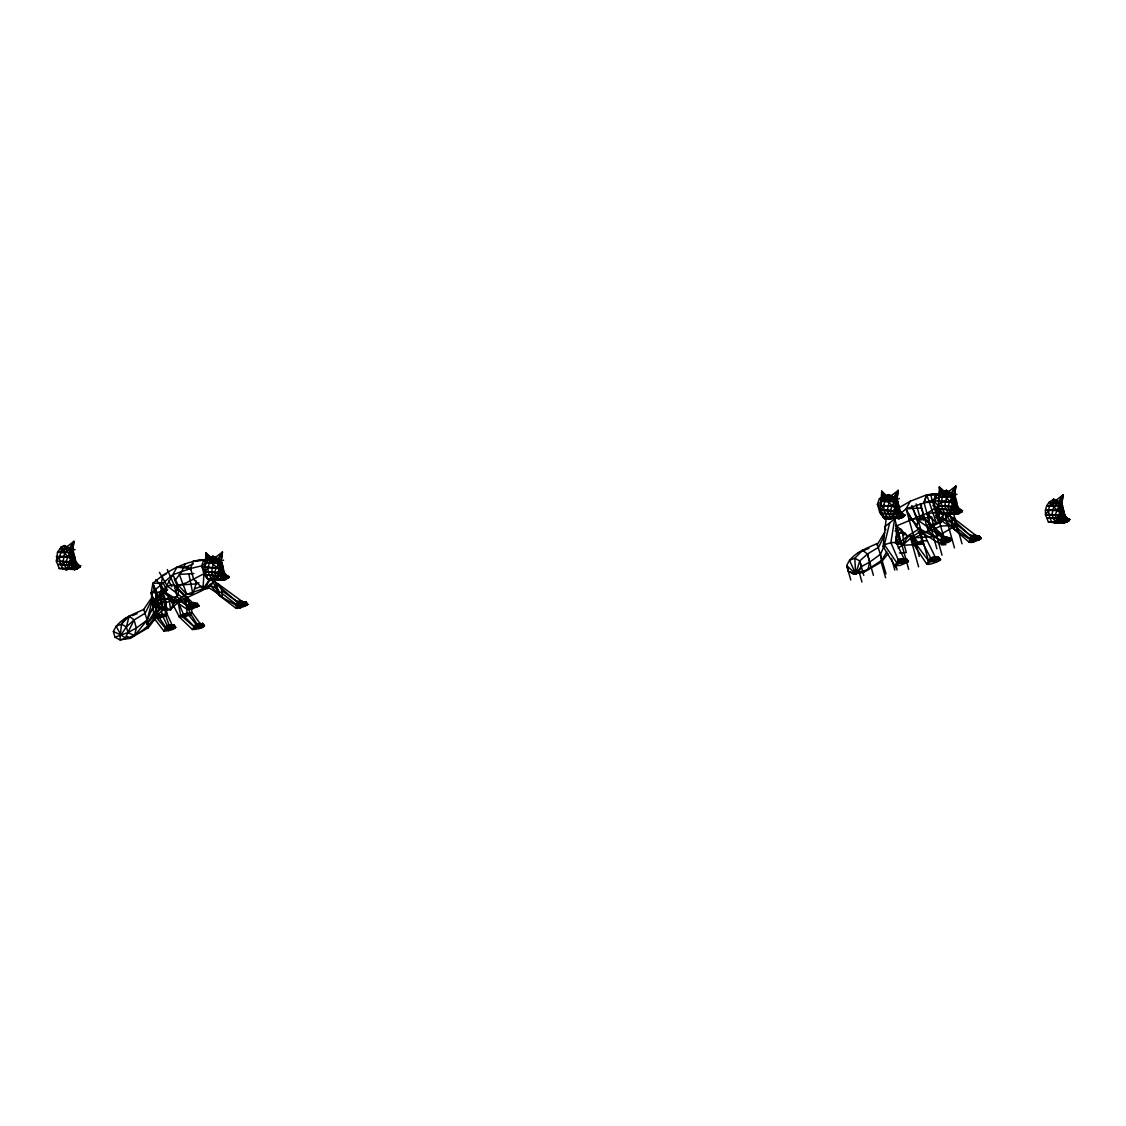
<?xml version="1.0" encoding="UTF-8"?>
<svg xmlns="http://www.w3.org/2000/svg" width="1126" height="1126" viewBox="0 0 1126 1126"><rect width="100%" height="100%" fill="white"/><g stroke="black" fill="none" stroke-linecap="round" stroke-linejoin="round"><path stroke-width="1.5" d="M64.421 546.659L66.913 546.955L69.291 549.122L72.458 557.229L68.911 562.015L69.77 568.236L74.738 569.573L80.002 567.208L80.551 565.97C72.078 561.916 66.589 554.893 59.974 548.784L61.184 546.898L64.449 545.603L71.951 549.572L74.654 556.525L74.696 559.58M193.334 563.83L187.099 566.617L176.937 567.265L172.813 574.724L161.257 584.76L163.214 591.769L173.995 602.058L186.761 594.289L203.06 588.828L203.905 573.753L201.695 565.829L203.651 560.255L212.955 556.286L215.418 557.623L217.782 559.791L220.963 567.898L217.402 572.684L218.261 578.919L223.244 580.256L228.508 577.877L229.057 576.639C220.583 572.599 215.094 565.562 208.479 559.453C187.761 560.002 168.267 569.728 152.869 583.352L151.236 592.797L154.149 618.329L163.847 631.024C166.803 631.081 179.372 629.392 173.897 624.958L167.239 625.648L163.847 631.024L171.236 627.323L169.379 625.197L167.239 625.648L161.933 614.458L161.257 584.76L162.749 575.302L166.001 574.147M888.695 495.693L891.187 495.989L893.551 498.156L896.732 506.264L893.171 511.049L894.03 517.284L899.012 518.607L904.277 516.243L904.825 515.004C896.352 510.951 890.863 503.927 884.248 497.819L879.42 498.621L877.464 504.195L879.673 512.119L883.516 517.566L890.37 518.819L894.818 518.129L894.903 516.975L883.516 517.566L882.517 513.512L877.464 504.195L881.799 501.295L885.458 495.933L888.724 494.638L896.226 498.607L898.928 505.56L898.97 508.614M897.605 508.558L910.287 501.253L926.726 494.821L937.071 494.328L946.375 490.359L951.203 493.864L954.384 501.971L950.823 506.756L951.681 512.992L956.65 514.329L961.928 511.95L962.463 510.711C954.003 506.658 948.514 499.634 941.899 493.526L926.754 494.919L923.967 502.548L936.888 548.841M1061.311 518.678L1058.313 518.833L1067.983 519.227L1059.594 512.823L1061.551 512.696L1061.171 522.788L1066.547 522.253L1069.7 519.494L1067.983 519.227L1063.873 514.638L1062.62 505.771L1058.44 502.646L1049.122 502.309L1053.612 499.128L1058.44 502.646L1061.607 510.754L1058.06 515.539L1058.919 521.774L1063.887 523.097L1069.151 520.733L1069.7 519.494C1061.241 515.441 1055.738 508.417 1049.122 502.309L1046.687 505.785L1045.449 510.191L1045.505 514.779L1048.405 522.042L1063.563 521.521L1061.227 522.788L1055.301 522.098L1059.707 522.619L1059.791 521.465M936.199 558.763L936.973 561.227L940.534 559.453L938.338 557.018L930.597 557.82L926.698 563.999C930.963 566.139 947.416 556.343 935.776 561.297L937.944 559.594L933.187 561.438L935.34 559.735L933.144 557.3L930.625 557.806L930.597 561.578L926.698 563.999L913.946 544.885L910.301 535.779M72.022 569.263L72.458 557.229L74.949 563.971L74.302 556.877L73.472 552.247L69.291 549.122L59.974 548.784L57.525 552.261L56.356 561.255L59.242 568.517L74.738 569.573L77.398 568.729L80.551 565.97L78.834 565.702L74.344 559.087L70.98 557.06M895.254 506.095L896.732 506.264L899.224 513.006L897.746 501.281L893.551 498.156L884.248 497.819L888.724 494.638L896.226 498.607L897.746 501.281L894.874 501.436M956.875 508.713L955.397 496.988L953.877 494.314L946.347 491.415M891.454 518.481L884.698 518.847L879.673 512.119L880.631 510.289L899.238 511.162L904.22 516.243L901.659 517.763L899.027 517.467L899.012 518.607L890.469 517.608M74.415 567.997L72.064 569.263L72.303 561.832L56.356 561.255L59.439 556.92L61.677 550.121L66.913 546.955L66.73 552.176M223.201 570.249L223.159 567.194L220.457 560.241L215.418 557.623L210.168 560.804L207.944 567.603L203.905 573.753L207.747 579.2L223.244 580.256L225.89 579.397L229.057 576.639L227.339 576.371L224.201 572.318L219.331 572.332L219.288 574.161L219.64 563.38L217.67 563.155L206.03 562.944L201.695 565.829L190.604 568.475L172.813 574.724L163.214 591.769L153.206 599.891L154.628 603.226L159.287 607.618L164.241 610.165L170.575 609.813C182.525 594.781 203.989 594.528 215.685 580.129L208.929 580.495L203.06 588.828L193.63 579.299L190.604 568.475L193.292 560.861L206.086 560.058M896.606 501.661L898.21 490.429L890.863 495.989L885.458 495.933L879.42 498.621L881.799 501.295L895.395 501.746C897.886 504.744 902.968 510.979 896.943 513.146L897.76 517.538L899.012 518.607L904.825 515.004L903.094 514.737L896.732 506.264L896.296 518.298M951.09 497.228L953.046 497.453L952.61 509.712L940.168 509.219L935.565 507.896L926.994 513.372M952.61 509.712L954.13 509.895L951.076 510.064L962.463 510.711L956.65 514.329L953.989 514.005L954.229 506.573L938.282 506.01L935.565 507.896L942.223 514.568C962.702 509.459 931.23 529.037 927.655 527.447M1059.932 517.003L1060.284 506.236L1058.327 505.996M167.69 589.757L163.214 591.769L167.127 614.177L165.832 615.978L159.343 618.047L154.149 618.329L155.458 616.541L156.247 588.785M70.6 552.402L73.472 552.247L71.951 549.572L64.449 545.603L64.238 551.881L57.525 552.261L71.135 552.711C73.626 555.709 78.707 561.93 72.669 564.112L73.5 568.503L74.738 569.573L76.047 568.363L77.441 568.729L78.89 566.054L80.551 565.97M66.237 567.434L66.11 569.77L62.746 568.757L59.72 561.494L59.439 556.92L56.3 556.666L64.098 556.244M72.782 567.828L66.11 569.77L68.616 569.249L68.672 567.715L62.746 568.757M69.024 556.807L69.291 549.122L64.858 552.711L63.014 561.733L65.801 567.87L68.573 569.249M66.195 568.574L70.544 569.094L70.628 567.94L65.801 567.87M212.251 577.821L212.167 578.961L207.747 579.2L206.748 575.147L201.695 565.829C206.663 568.94 220.555 568.039 222.23 566.828M212.744 562.564L212.955 556.286L220.457 560.241L221.977 565.393M214.686 578.102L214.616 580.453L207.747 579.2M214.742 578.102L214.658 580.453L212.181 580.312L208.226 572.177L207.944 567.603L212.223 567.377M216.952 579.524L214.658 580.453L217.079 579.932L217.177 578.398L220.612 578.792L211.252 579.44L214.616 580.453L219.049 579.763L219.134 578.623M217.529 567.49L217.782 559.791L212.856 559.2M175.135 586.393L186.086 582.944L203.905 573.753L206.748 575.147L215.939 575.822L219.19 575.653L219.288 574.176L220.766 574.344L220.527 579.946M220.668 575.822L217.656 575.991L226.002 576.442L226.044 574.978L223.469 572.796L220.963 567.898L219.486 567.729M226.044 576.428L226.087 574.978L223.469 572.796L204.862 571.938L205.988 552.965L212.8 559.214M888.724 494.638L888.513 500.915L881.799 501.295L880.574 505.701L880.631 510.289L888.203 509.881M888.625 497.579L885.937 499.156L891.116 497.875L884.783 501.563L891.004 501.225L891.187 495.989L885.937 499.156C882.052 505.264 883.938 513.245 887.95 518.678L892.834 518.284L893.002 514.92M901.729 515.947L901.659 517.763L897.76 517.538L901.813 513.329L904.277 516.243M901.771 515.947L901.701 517.763L897.76 517.538M952.906 501.802L954.384 501.971L956.889 506.869L960.745 510.444L956.636 505.855L956.579 501.267L953.877 494.314L946.375 490.359L946.164 496.636L939.45 497.016L933.355 500L906.036 508.797L900.997 513.259M950.654 510.641L950.485 514.005L945.601 514.385L941.167 513.273L937.325 507.826L935.565 507.896M950.991 500.113L951.203 493.864L943.588 494.877C939.703 500.986 941.589 508.952 945.601 514.385L950.541 514.005M957.536 506.137L956.227 501.619L953.046 497.453L949.584 501.985L947.951 506.658L950.823 506.756L954.313 503.927L954.384 501.971L957.621 506.39L954.595 508.853L955.411 513.245L956.65 514.329L957.973 513.104L959.352 513.47L960.802 510.796L962.463 510.711M960.802 510.796L958.113 510.585L950.823 506.756L956.889 506.869L961.871 511.95L961.618 510.754L959.408 510.5L959.465 509.051L956.889 506.869L950.823 506.756L951.653 508.558M959.465 510.5L959.507 509.036L956.889 506.869L950.823 506.756M1064.774 514.92L1061.1 503.097L1056.061 500.479L1050.825 503.646C1047.011 509.487 1048.925 516.553 1051.909 522.281L1055.259 523.308L1055.386 520.958L1057.821 521.239M1058.736 521.915L1055.301 523.294L1057.778 522.774L1057.877 518.27M1058.215 508.896L1058.44 502.646L1054.02 506.236L1052.528 510.655L1052.163 515.258L1054.949 521.394L1057.722 522.774L1059.707 522.619L1059.735 521.465L1066.589 522.253L1068.039 519.579L1069.7 519.494M1052.88 510.219L1048.588 510.444L1045.505 514.779L1064.112 515.638L1069.109 520.733L1068.841 519.536L1066.646 519.283L1066.688 517.819L1064.126 515.652L1061.607 510.754L1060.129 510.585M1066.688 519.269L1066.744 517.819L1064.126 515.652L1055.189 515.441L1056.807 510.754L1060.284 506.236L1063.451 510.402L1064.126 515.652L1061.832 517.636L1062.648 522.028L1063.887 523.097L1065.21 521.887L1066.589 522.253L1065.351 519.367L1058.06 515.539L1061.551 512.696L1064.858 515.173L1058.06 515.539L1058.89 517.327M886.317 517.411L883.094 546.546L894.79 565.716L898.689 559.538L906.346 558.749L908.471 561.184L906.106 562.901L896.071 542.394L896.662 525.842L926.951 513.231L938.563 512.682M956.818 508.713L956.889 506.869M129.166 616.921L124.367 618.892L121.453 624.226L119.919 639.85L114.993 637.203L113.388 631.531C118.399 619.117 132.657 614.697 143.72 609.419L152.249 596.864M903.094 514.737L899.238 511.162L896.577 510.866L896.493 512.71L893.439 512.879M952.751 506.404L952.666 508.234L954.186 508.417L954.229 506.573M1059.89 517.003L1059.974 515.173L1058.06 515.539M1061.452 515.356L1061.368 517.2L1058.313 517.369M899.069 517.467L899.012 518.607L900.321 517.397M217.079 579.932L214.306 578.553L211.519 572.416L213.363 563.38L217.782 559.791L221.977 562.916L224.201 572.318L221.175 574.781L221.203 576.259L223.244 580.256L224.553 579.045M892.834 518.284L890.075 516.904L887.274 510.782L889.132 501.746L893.551 498.156L893.284 505.841L880.574 505.701L877.464 504.195M955.65 500.901C953.258 502.576 939.197 502.379 933.355 500L938.282 506.01L941.167 513.273L952.512 512.696L952.469 513.836L947.726 512.611L944.925 506.489L945.305 501.872L946.783 497.453L951.203 493.864L955.397 496.988L939.45 497.016L937.071 494.328L933.355 500L943.954 537.932M210.449 585.407L219.669 595.795L235.77 608.096C239.486 609.954 253.786 601.425 243.666 605.732L245.552 604.268L243.638 602.143L239.979 601.284L238.036 607.97M888.555 497.579L881.757 491.316L880.574 505.701L885.247 505.447M948.655 496.932L942.434 497.27L948.768 493.582L948.824 491.696L943.588 494.877L946.276 493.287L939.408 487.037L938.282 506.01L945.854 505.602M77.047 565.336L77.187 563.859L74.963 562.113L66.026 561.916L68.447 568.067L70.544 569.094M901.321 514.385L901.447 512.907M958.972 510.092L959.099 508.614M1066.209 518.875L1066.336 517.397M127.322 636.528L129.8 638.414L134.557 635.669L147.154 620.159L154.628 603.226L152.967 597.329L147.154 620.159L148.224 627.815L129.8 638.414L119.919 639.85C137.879 636.528 153.009 625.352 159.287 607.618L157.105 599.792M876.915 545.097L884.684 532.331M886.007 573.838L877.084 543.492C866.021 548.77 851.763 553.19 846.766 565.604L848.357 571.29L853.297 573.936L863.163 572.487L881.602 561.888L880.532 554.231L883.924 546.532M60.888 549.192L61.184 546.898M72.346 552.627L73.936 541.395L66.603 546.955M221.076 561.691L222.441 552.078L215.094 557.637L209.689 557.567L206.03 562.944L204.805 567.349L209.478 567.096M954.257 497.368L955.847 486.15L948.514 491.71M1061.494 506.151L1063.085 494.919L1055.752 500.479M72.585 550.698L73.936 541.395L69.432 548.263M221.09 561.381L222.441 552.078L217.937 558.932M896.859 499.747L898.21 490.429L893.706 497.298M954.51 495.454L955.847 486.15L951.357 493.005M1062.874 509.684L1061.734 504.237L1063.085 494.919L1058.581 501.788M885.472 529.713L884.684 526.869L894.706 518.833L890.877 542.676L899.73 563.239L903.291 561.466L901.152 559.017L898.689 559.538L898.337 563.31L894.79 565.716L900.012 565.435L906.106 562.901L898.337 563.31L905.881 561.325L903.742 558.89L901.293 559.397L903.925 561.874L905.698 561.79L902.32 563.099L901.152 559.017L903.108 561.93L897.309 564.013M889.695 522.844L884.389 544.745L883.094 546.546M175.234 596.963L173.995 602.058L180.132 601.72L181.272 599.074M176.881 590.151L178.119 585.056L172.813 574.724M113.388 631.531L120.961 634.994L126.379 626.872L129.138 616.147L134.093 619.919L136.33 628.012L134.557 635.669L127.984 632.545L114.993 637.203M895.55 541.142L897.112 535.033L902.053 530.979M174.291 578.905L178.964 590.137L177.246 596.794L191.645 609.18L198.852 605.872L197.149 603.353L189.027 602.734L167.211 585.942L159.428 572.346M942.04 543.619L943.954 536.947L947.557 537.806L949.415 539.931L945.108 541.536L947.163 540.044L945.305 537.918L941.688 537.06L939.774 543.745L942.856 541.648L949.626 541.282L924.995 519.128L918.253 520.353L916.536 526.996L921.561 532.429L939.774 543.745C942.729 543.816 955.298 542.113 949.823 537.679L941.688 537.06L918.253 520.353L911.99 506.728M943.982 513.766L940.717 522.661L936.353 522.9L926.951 513.231L930.006 524.547L928.288 531.205L921.561 532.429L918.253 520.353M189.379 609.307L191.279 602.621L194.897 603.48L196.754 605.605L194.699 607.083L199.006 605.478L195.91 607.013L193.573 602.494L191.645 609.18L187.113 609.419L170.505 598.019L155.852 579.58M240.317 607.843L241.274 604.507L221.921 590.84L218.894 584.436L213.461 580.735M242.132 601.481L218.894 584.436L216.262 583.718L214.278 581.016M944.32 543.506L946.234 536.82L951.526 540.198L947.36 541.409L949.415 539.931L946.319 541.465L943.954 536.947L949.26 540.325L945.474 541.507M971.4 542.042L973.328 535.357L977.002 536.215L978.916 538.341L977.03 539.804C987.15 535.497 972.836 544.027 969.134 542.169L954.651 529.783L941.575 516.679M199.02 582.804L196.023 583.944L178.119 585.056L186.761 594.289L192.884 593.951L196.023 583.944L195.854 580.453M884.22 535.723L878.59 547.278L867.456 553.992L859.757 560.945L855.676 573.894L853.297 573.936M928.162 521.366L929.063 514.54M66.026 561.916L67.659 557.229L71.135 552.711L70.685 564.956L58.242 564.464L63.802 564.168M214.7 579.257L212.181 580.312L214.658 579.257L219.091 579.763L216.952 578.736L214.531 572.585L216.164 567.912L219.64 563.38L222.807 567.546L223.469 572.796L228.508 577.877L226.044 574.978L223.412 574.668L225.679 574.541L223.455 574.64M890.3 510.951L891.933 506.264L895.395 501.746L895.1 510.669L890.3 510.951L892.707 517.101L894.818 518.129M935.607 498.508L937.071 494.328M203.06 588.828L207.423 588.588L208.352 585.999M171.082 627.717L169.379 625.197L169.519 627.801L171.236 627.323L168.14 628.857L167.239 625.648L171.082 627.717L169.181 628.815L173.503 627.196L171.631 625.071L169.505 625.521L167.816 628.209M169.547 628.787L173.503 627.196L170.406 628.744L169.505 625.521L173.334 627.604L171.433 628.688L175.755 627.083L172.658 628.618M189.295 607.941L194.502 605.718L192.645 603.592L189.027 602.734L187.113 609.419L194.502 605.718L191.406 607.266L189.027 602.734L194.348 606.126L192.447 607.21L196.754 605.605L193.658 607.139L191.279 602.621L196.6 605.999L192.813 607.181M164.79 605.76L166.184 602.565L164.523 596.667L157.781 596.456M921.884 530.627L913.58 535.793L904.023 543.886L897.45 541.423L898.858 538.228M185.114 564.07L181.708 571.6L175.473 579.89M165.705 607.97L170.575 609.813L174.305 601.594M895.17 542.957L897.689 544.224L904.023 543.886L907.809 535.54M210.421 577.934L205.059 588.715L215.685 580.129M70.53 548.503L73.936 541.395M222.441 552.078L218.345 560.593L219.457 562.212M894.114 498.959L898.21 490.429M955.847 486.15L951.766 494.666L952.863 496.285L954.876 496.608L948.768 493.582L953.877 494.314M1063.085 494.919L1058.989 503.449L1060.101 505.067M152.967 597.329L145.212 613.206L134.093 619.919L125.31 637.921L120.961 634.994L116.062 626.155L121.453 624.226L129.138 616.147M229.057 576.639L227.382 576.737L225.89 579.397L222.005 579.172L226.044 574.978L227.339 576.371L225.946 579.397L224.707 576.512L217.402 572.684L211.519 572.416M904.825 515.004L903.151 515.089L901.659 517.763L900.476 514.878L893.171 511.049L896.662 508.206L898.604 508.122L894.72 508.333L896.662 508.206M910.287 501.253L906.036 508.797L919.337 556.441M886.176 516.299L884.698 518.847L883.98 516.088M886.795 551.698L881.771 560.284L863.163 572.487M207.423 588.588L209.957 584.324M900.645 560.424L899.35 562.493L901.968 562.353M200.161 624.128L202.525 623.41C208.31 627.914 195.389 629.518 192.405 629.49L179.344 616.978L170.913 600.622L166.184 602.565M903.446 560.002L903.911 559.256L908.302 561.649L903.516 563.028L905.698 561.79L903.742 558.89L903.897 561.888L901.349 563.155M935.622 557.834L922.715 531.5M194.671 629.364L196.374 626.675L194.094 626.788L180.639 615.176L177.697 600.468M943.109 491.64L939.45 497.016L938.225 501.422L946.009 501M158.907 605.309L146.732 624.029L161.609 607.618M162.876 588.194L159.892 592.403L161.891 599.525M880.631 510.289L883.713 505.968L889.427 505.658M938.282 506.01L941.364 501.675L947.079 501.366M190.758 607.941L192.321 612.825L191.026 614.613L184.537 616.696L179.344 616.978L180.639 615.176L187.127 613.093L192.321 612.825L200.329 623.86L204.425 625.915L200.921 627.661M917.408 544.688L913.946 544.885L915.241 543.084L921.73 541.001L926.923 540.733M148.224 627.815L164.086 607.35L159.287 607.618M881.602 561.888L887.935 553.696M73.697 559.129L70.445 559.298L72.388 559.172L68.911 562.015L76.202 565.843L77.398 568.729L73.5 568.503L77.539 564.295L80.002 567.208M958.113 510.585L959.31 513.47L955.411 513.245L959.465 509.051L961.66 510.754M1066.547 522.253L1062.648 522.028L1066.688 517.819L1068.884 519.536M150.588 611.08L158.724 602.663M1063.817 510.05L1045.449 510.191L1048.573 510.022M143.72 609.419L147.154 620.159L136.33 628.012L127.984 632.545L126.379 626.872L134.093 619.919M176.529 601.481L172.982 604.507L171.419 598.905L153.206 599.891L151.236 592.797L161.257 584.76M906.557 538.312L910.09 535.286M895.48 542.169L897.689 544.224L907.443 536.131L919.914 528.375M168.858 597.146L158.977 605.267L152.869 583.352L163.369 582.775M220.963 567.898L222.849 569.77L220.893 569.855L220.809 572.487L223.469 572.796L217.402 572.684L220.893 569.855L222.849 569.77L224.201 572.318L217.402 572.684L218.247 574.485M880.532 554.231L869.708 562.085L861.348 566.617L855.676 573.894L848.357 571.29M59.974 548.784L64.449 545.603M212.955 556.286L208.479 559.453L212.856 559.214L210.168 560.804L215.347 559.509L209.014 563.197L215.235 562.873L215.418 557.623L212.927 557.342M946.375 490.359L941.899 493.526L946.276 493.287M898.112 548.024L902.095 545.308L923.813 544.139M64.351 548.545L61.677 550.121L66.842 548.826L60.508 552.528L66.73 552.19M1053.514 502.069L1050.825 503.646L1055.991 502.351L1061.1 503.097L1061.734 504.237M895.578 528.615L897.901 530.74L900.969 529.051M220.569 579.932L222.92 578.665L218.261 578.919M956.326 512.738L953.989 514.005L944.672 513.512L948.022 514.526L948.106 512.175L948.078 514.526L951.512 513.132L950.034 512.794M154.149 618.329L161.933 614.458L167.127 614.177L173.7 628.561L165.55 628.336L155.458 616.541L161.933 614.458M153.826 601.551L159.343 618.047L167.127 614.177M195.065 607.069L198.852 605.872L197.149 603.353L197.289 605.957L193.573 602.494L198.852 605.872M179.344 616.978L187.127 613.093L185.607 597.512M177.739 601.002L184.537 616.696L192.321 612.825M171.814 628.66L175.6 627.478L173.897 624.958L174.023 627.562L171.757 625.394L175.6 627.478M196.825 627.323L199.921 625.774L198.007 623.649L195.825 624.1L192.405 629.49L198.317 626.253L199.921 625.774L198.049 627.252L202.187 625.662L200.301 627.126L204.439 625.535L201.343 627.069M197.683 627.266L199.893 626.169L198.007 623.649L198.317 626.253L199.893 626.169L195.825 624.1L187.127 613.093M241.048 605.872L243.3 604.38L241.386 602.255L237.685 601.411L235.77 608.096L243.3 604.38L240.204 605.929L237.685 601.411L245.89 602.016L247.804 604.141L244.708 605.675M199.935 627.154L202.145 626.042L200.273 623.537L198.077 623.973L199.091 627.196L202.187 625.662L200.273 623.537L200.583 626.126L202.145 626.042L198.077 623.973L200.583 626.126M243.3 605.76L245.524 604.648L243.638 602.143L243.948 604.732L241.414 605.858L243.258 604.775L241.386 602.255L241.696 604.859L243.258 604.775L237.685 601.411L241.696 604.859M244.3 606.267L247.776 604.535L245.89 602.016L246.2 604.62L247.776 604.535M913.946 544.885L917.845 542.943M941.955 542.268L947.163 540.044L944.067 541.592L941.688 537.06L947.008 540.452L942.856 541.648L941.688 537.06L945.46 540.522L945.305 537.918L947.008 540.452M903.939 563.014L908.471 561.184L904.924 562.958M947.726 541.395L951.681 539.804L948.585 541.339L946.234 536.82L949.964 540.283L949.823 537.679L951.526 540.198M973.568 540.001L976.65 538.453L974.736 536.328L971.048 535.483L969.134 542.169L975.046 538.932L976.65 538.453L974.778 539.931L978.916 538.341L975.82 539.875L973.328 535.357L978.902 538.721L976.664 539.833M974.412 539.945L976.622 538.847L974.736 536.328L975.046 538.932L976.622 538.847L971.048 535.483L979.254 536.089L981.168 538.214L978.072 539.748L975.595 535.23L953.877 518.424L946.417 513.85M931.793 561.508L935.34 559.735L930.597 561.578L938.38 561.156L936.663 558.735M932.764 561.452L935.312 560.185L933.144 557.3L933.496 560.284L935.312 560.185L930.597 557.82L921.73 541.001L919.717 531.205M935.354 561.311L937.902 560.044L935.734 557.159L933.215 557.666L934.383 561.367L937.944 559.594L935.734 557.159L936.1 560.143L937.902 560.044L933.215 557.666L936.1 560.143M977.664 540.339L981.14 538.608L979.254 536.089L979.564 538.692L981.14 538.608L975.595 535.23L973.666 541.916L935.748 517.017M936.494 561.902L940.492 559.904L938.338 557.018L938.69 560.002L940.492 559.904L935.819 557.539L938.69 560.002M132.361 615.612L137.147 613.656M857.745 552.965L868.92 548.376M902.728 535.343L905.909 534.048M893.861 517.425L890.427 518.805L887.021 517.791L896.338 517.158M70.234 551.416L75.104 549.474M218.74 562.099L223.61 560.143M894.508 500.465L899.378 498.508M952.146 496.172L957.03 494.215M213.011 562.718L218.993 560.396M887.274 501.661L894.748 498.762M944.925 497.368L952.399 494.469M917.451 518.805L931.779 517.073M935.776 515.567L940.154 513.92M194.446 588.94L201.864 586.167M854.634 573.444L867.921 569.742L869.708 562.085L867.456 553.992L862.502 550.22L854.817 558.299L849.44 560.227L855.676 573.894L858.674 571.994L861.348 566.617L859.757 560.945L854.817 558.299L855.676 573.894L846.766 565.604L850.777 580.003M929.78 525.082L936.353 522.9L926.726 494.821L937.888 494.215M239.979 601.284L243.948 604.732L245.552 604.268L242.456 605.802L239.979 601.284L245.538 604.648M1051.909 522.281L1057.778 521.239L1055.343 520.958M1055.259 523.308L1057.722 522.774M171.419 598.905L157.415 599.665M69.742 563.802L68.911 562.015L70.825 561.649L70.783 563.479L72.261 563.676M217.402 572.684L219.331 572.332M194.348 606.126L192.645 603.592L192.771 606.21L189.027 602.734L190.181 607.322L196.951 606.956L173.953 584.718L167.211 585.942L165.494 592.586L188.07 606.084M175.6 590.756L178.964 590.137L192.616 605.83L190.336 605.957M926.642 525.166L930.006 524.547L942.926 537.764M954.313 503.927L952.371 504.04L955.608 503.871M1059.594 512.823L1063.493 512.611L1064.858 515.173L1063.507 515.244M932.75 502.083L923.967 502.548L926.726 494.821L934.608 494.398L935.579 498.888M197.205 560.593L205.917 560.086M899.561 536.638L896.169 536.835L897.45 541.423M154.628 603.226L161.201 602.846M945.305 501.872L950.935 501.577M953.764 501.422L956.579 501.267M941.632 506.25L944.995 506.067M944.925 506.489L949.317 506.25M956.27 506.461L957.621 506.39L955.411 504.744M883.98 510.542L890.694 510.177M887.274 510.782L891.665 510.542M894.002 512.851L893.171 511.049L896.577 510.866M898.618 510.754L899.97 510.683L897.76 509.036M940.168 509.219L945.713 508.924M951.09 508.586L954.13 508.417M65.153 556.61L59.439 556.92L74.654 556.525L73.725 556.16M63.38 557.131L67.616 556.906M943.124 509.487L946.516 509.304M946.051 509.74L949.119 509.571M879.673 512.119L882.517 513.512L885.289 513.357M882.517 513.512L890.553 513.498M885.472 513.766L892.988 513.78M894.959 514.005L888.4 514.033M895.001 513.991L896.479 514.188L893.425 514.343L901.757 514.807M947.726 512.611L950.541 512.471M941.167 513.273L945.573 513.034M951.681 512.992L959.352 513.47M59.72 561.494L63.07 561.325M955.411 513.245L957.973 513.104M890.075 516.904L892.89 516.75M63.014 561.733L67.405 561.508M883.516 517.566L887.921 517.327M74.358 561.719L75.695 561.635L73.5 560.002M69.165 563.845L72.219 563.676M1052.528 510.655L1058.173 510.345L1055.738 510.05M61.198 564.731L64.59 564.548M908.907 519.114L920.294 518.622L916.184 503.885M929.232 518.016L931.624 517.89L942.04 555.217M64.126 564.999L68.728 564.745M72.163 565.153L69.15 565.308L78.89 566.054L79.96 567.208M76.202 565.843L77.497 565.773L77.187 563.859M1062.845 512.654L1061.607 510.754M1045.505 514.779L1051.571 514.455M59.242 568.517L63.661 568.278M1048.869 515.018L1055.583 514.666M69.77 568.236L77.441 568.729M1052.163 515.258L1056.554 515.032M73.5 568.503L76.047 568.363M211.069 562.662L206.03 562.944L203.651 560.255M1051.557 517.763L1047.391 517.988L1056.582 518.678L1057.595 521.591L1059.707 522.619M219.106 563.07L221.977 562.916L218.402 561.015M1050.361 518.256L1055.442 517.988M1053.289 518.523L1056.343 518.354M1048.405 522.042L1052.81 521.817M1059.735 521.465L1054.949 521.394M211.885 567.8L217.529 567.504M895.015 530.923L898.492 530.74M1062.648 522.028L1065.21 521.887M204.862 571.938L209.408 571.684M208.226 572.177L214.925 571.811M193.855 573.584L179.316 574.373L186.761 594.289M214.531 572.585L224.13 572.064L223.215 571.783M913.58 535.793L907.443 536.131L896.662 525.842M206.748 575.147L209.52 574.992M217.67 574.513L220.724 574.344M209.703 575.414L213.096 575.231M212.631 575.668L217.234 575.428M219.091 578.623L214.306 578.553M896.071 542.394L890.877 542.676L884.389 544.745L896.746 562.634M942.997 540.283L945.277 540.156M974.623 538.58L970.091 538.819L951.625 523.393L945.418 513.667M977.312 538.805L978.874 538.721L977.002 536.215L977.312 538.805L973.328 535.357M923.024 542.662L915.241 543.084L910.835 535.709M941.533 544.928L945.84 544.688M165.297 592.037L151.236 592.797L152.39 595.809M899.392 552.936L906.346 552.556L903.516 542.45M931.258 560.762L928.64 560.903L915.241 543.084L911.933 535.737M239.008 604.62L241.274 604.507M243.948 604.732L245.524 604.648M245.932 605.619L239.162 605.985L237.459 602.213L216.262 583.718L216.642 589.405L219.669 595.795L237.544 606.098M155.458 616.541L165.832 615.978L169.027 625.057M180.639 615.176L191.026 614.613L196.937 623.903M200.329 623.86L195.797 624.1L195.797 627.379L202.553 627.013L201.075 624.902M165.55 628.336L170.082 628.083L168.393 630.785L159.343 618.047M221.667 569.939L218.951 569.981L220.893 569.855L224.201 572.318M893.171 511.049L899.238 511.162L901.813 513.329L896.943 513.146M68.911 562.015L74.963 562.113L78.834 565.702M887.654 506.165L898.928 505.56L897.999 505.194M954.595 508.853L959.465 509.051M1061.832 517.636L1066.688 517.819M72.669 564.112L77.539 564.295L78.89 566.054M221.175 574.781L226.044 574.978M1065.351 519.367L1068.039 519.579M900.476 514.878L903.151 515.089M224.707 576.512L227.382 576.737M176.937 567.265L190.604 568.475M72.303 561.832L74.963 562.113L77.539 564.295L74.963 562.113M1053.57 500.183L1056.061 500.479L1055.878 505.701L1046.687 505.785L1053.387 505.419L1053.612 499.128L1061.1 503.097M1060.073 512.527L1062.325 512.794M952.835 503.758L955.087 504.012M1059.805 519.649L1061.325 519.818M952.568 510.866L954.088 511.035M950.499 513.611L952.469 513.836L950.358 512.809L947.951 506.658M895.184 508.037L897.436 508.305M219.19 575.639L220.71 575.822M70.91 559.003L73.176 559.27M891.665 497.988L896.226 498.607L892.819 498.114M217.417 559.833L220.457 560.241L217.051 559.749M68.545 549.08L71.951 549.572M954.651 529.783L951.245 517.707L953.877 518.424L956.903 524.829L957.283 530.501L954.651 529.783L951.625 523.393L951.245 517.707L947.867 513.653M951.625 523.393L956.903 524.829L971.907 536.455M212.532 581.002L216.642 589.405L217.965 589.757M898.984 510.148L899.885 510.43M74.724 561.1L75.625 561.395M936.733 516.144L952.244 522.816M209.619 585.14L217.304 588.701M894.171 499.381L897.225 500.887M68.376 549.587L72.951 551.853M121.453 624.226L126.379 626.872M901.293 559.397L905.698 561.79M903.108 561.93L898.689 559.538L901.321 562.015L901.152 559.017M940.731 540.41L916.536 526.996L908.668 513.892M932.99 505.588L935.973 507.432M207.775 586.998L222.301 596.513L221.921 590.84M216.642 589.405L236.727 604.746M941.646 541.451L928.288 531.205L920.209 503.857M190.702 569.573L187.099 566.617L187.803 569.517M899.238 511.162L901.785 513.315M975.046 538.932L971.048 535.483L973.526 540.001M930.625 557.806L933.496 560.284M198.317 626.253L195.825 624.198M979.564 538.692L975.595 535.23L979.282 539.692L972.526 540.058L970.809 536.286L951.245 517.707M246.2 604.62L242.231 601.157L244.075 603.381M943.954 536.947L947.712 540.396L947.557 537.806L949.26 540.325M191.279 602.621L195.051 606.07L194.897 603.48L196.6 605.999M163.369 595.598L159.892 592.403L155.107 592.684L152.869 583.352L164.241 610.165L153.206 599.891M903.882 559.256L906.514 561.733L906.346 558.749L908.302 561.649M169.505 625.521L171.785 627.675L171.631 625.071L173.334 627.604M167.239 625.648L169.533 627.801M184.537 616.696L194.685 626.957M940.674 495.271L939.408 487.037L944.137 491.935M883.023 499.55L881.757 491.316L886.486 496.228M207.254 561.198L205.988 552.965L210.717 557.863M924.995 519.128L930.006 524.547M167.324 569.601L173.953 584.718L178.964 590.137M916.761 524.927L911.3 518.987L906.036 508.797L921.842 507.953L924.052 518.368M937.325 507.826L942.349 514.568L941.632 511.795M203.905 573.753L208.929 580.495M202.525 623.41L204.397 625.929L202.835 626.014L202.525 623.41L203.271 626.098M918.225 531.402L921.927 536.961M913.58 535.863L918.211 543.14M168.731 580.932L171.828 586.702M163.186 582.958L166.845 590.488M169.041 595.007L170.505 598.019L177.246 596.794L173.953 584.718M183.538 598.722L191.026 614.613M1055.189 515.441L1056.582 518.678M921.392 515.258L923.461 520.043M895.817 539.818L897.689 544.224M939.408 487.037L942.87 496.087M881.757 491.316L885.219 500.366M205.988 552.965L209.464 562.015M911.863 505.56L918.225 523.576M884.684 526.869L885.782 529.882M916.494 517.073L918.014 521.676M187.127 596.583L189.717 604.704M953.877 518.424L957.283 530.501M216.262 583.718L219.669 595.795M897.901 530.74L899.139 535.16M979.254 536.089L980 538.777M977.002 536.215L977.748 538.904M974.736 536.328L975.496 539.016M953.595 513.597L962.026 543.816M944.981 513.892L954.468 547.883M949.823 537.679L950.569 540.367M947.557 537.806L948.317 540.494M945.305 537.918L946.051 540.607M930.681 494.666L938.535 522.788M938.338 557.018L939.197 560.115M935.734 557.159L936.607 560.255M920.181 531.162L928.697 561.621M909.977 535.99L918.591 566.814M906.346 558.749L907.204 561.832M894.706 518.833L908.668 569.334M895.592 525.195L900.856 544.055M903.742 558.89L904.952 562.958M887.26 516.243L887.95 518.678M895.705 564.97L897.098 569.953M895.269 564.773L896.169 568.025M891.539 558.426L894.804 570.08M880.94 561.128L885.585 577.751M867.456 553.992L873.41 575.316M859.757 560.945L863.783 575.372M859.18 572.135L861.925 582.001M245.89 602.016L246.65 604.704M243.638 602.143L244.384 604.831M241.386 602.255L242.132 604.943M197.149 603.353L197.909 606.041M194.897 603.48L195.642 606.168M200.273 623.537L201.019 626.225M192.645 603.592L193.391 606.281M198.007 623.649L198.767 626.337M173.897 624.958L174.643 627.646M159.864 582.972L167.408 609.982M171.631 625.071L172.686 628.618M169.379 625.197L170.139 627.886M146.859 622.889L147.773 626.169M941.308 510.979L942.223 514.568M192.884 593.951L188.844 573.852M228.198 576.681L228.465 577.877M937.888 509.599L940.717 522.661M147.154 620.159L148.407 626.211M921.012 503.603L921.561 506.503M902.165 530.247L904.023 543.886M168.717 596.175L170.575 609.813M163.917 601.214L165.832 615.978M74.752 568.433L74.738 569.573L74.795 568.433M223.258 579.116L223.244 580.256L223.3 579.102M956.678 513.174L956.65 514.329L956.72 513.174M1063.901 521.957L1063.887 523.097L1063.943 521.957M890.455 516.468L890.37 518.819L890.497 516.468M1055.991 502.351L1049.657 506.053L1062.62 505.771L1055.991 502.351M956.833 525.209L936.832 536.553L914.115 537.778L940.646 526.081L956.833 525.209M904.868 532.978L897.872 533.358L904.868 532.978"/></g></svg>
